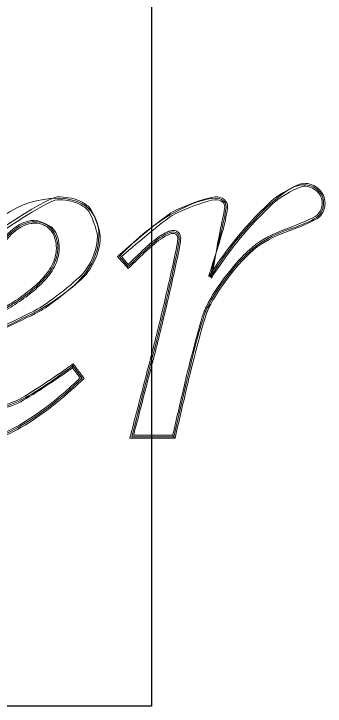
# Model space of a CAD drawing. Header units: inches. Extents: x 339 to 1068, y -638 to -160.
# Drawn here: x 960.7 to 1068.1, y -638 to -399 of the extents above; entities that cross this region are included whole.
import ezdxf

# ---------------------------------------------------------------- set-up
doc = ezdxf.new("R2010")
doc.units = ezdxf.units.IN
doc.header["$MEASUREMENT"] = 0
doc.layers.add('Capa 1', color=7, linetype='Continuous')
picture_1 = doc.add_image_def('image1.png', size_in_pixel=(700, 500))

# ---------------------------------------------------------------- blocks, each defined once
blk = doc.blocks.new('block 2')
at = {"layer": 'Capa 1'}
image = blk.add_image(picture_1, insert=(339, -638), size_in_units=(669.2, 478), dxfattribs=at)
blk = doc.blocks.new('block 18')
at = {"layer": 'Capa 1', "lineweight": 0}
blk.add_open_spline([(981.16, -519.79), (981.16, -519.79), (981.16, -519.79), (981.16, -519.79), (981.53, -520.28), (981.9, -520.77), (982.26, -521.26), (982.53, -521.62), (982.8, -521.98), (983.07, -522.33), (983.34, -522.69), (983.6, -523.05), (983.87, -523.41), (984.23, -523.88), (984.58, -524.36), (984.94, -524.83), (984.95, -524.84), (984.95, -524.85), (984.94, -524.86), (984.1, -525.64), (983.26, -526.42), (982.42, -527.2), (981.69, -527.89), (980.93, -528.54), (980.19, -529.21), (978.7, -530.55), (977.15, -531.83), (975.61, -533.11), (972.5, -535.64), (969.26, -538.01), (965.86, -540.16), (962.47, -542.3), (958.9, -544.21), (955.13, -545.65), (951.36, -547.1), (947.34, -547.98), (943.27, -548.04), (943.26, -548.04), (943.26, -548.04), (943.25, -548.04), (942.74, -548.03), (942.23, -548.02), (941.71, -547.98), (941.2, -547.93), (940.69, -547.87), (940.18, -547.78), (939.16, -547.61), (938.16, -547.33), (937.19, -546.93), (936.23, -546.53), (935.32, -546), (934.49, -545.37), (933.66, -544.73), (932.92, -543.98), (932.28, -543.17), (932.28, -543.16), (932.27, -543.15), (932.27, -543.15), (932.07, -542.87), (931.85, -542.6), (931.68, -542.31), (931.49, -542.03), (931.31, -541.74), (931.15, -541.44), (930.82, -540.84), (930.55, -540.22), (930.29, -539.6), (929.8, -538.35), (929.45, -537.05), (929.19, -535.74), (928.93, -534.43), (928.76, -533.11), (928.66, -531.79), (928.56, -530.47), (928.51, -529.14), (928.51, -527.82), (928.51, -527.82), (928.51, -527.81), (928.51, -527.8), (928.51, -524.11), (928.81, -520.41), (929.4, -516.76), (929.98, -513.11), (930.85, -509.51), (931.97, -505.99), (933.09, -502.47), (934.45, -499.03), (936.02, -495.69), (937.58, -492.35), (939.35, -489.1), (941.27, -485.96), (941.28, -485.95), (941.28, -485.95), (941.28, -485.94), (945.08, -479.76), (972.11, -462.18), (975.78, -462.18), (975.79, -462.18), (975.8, -462.18), (975.8, -462.18), (978.34, -462.19), (980.94, -462.51), (983.34, -463.56), (984.57, -464.1), (985.73, -464.84), (986.72, -465.78), (986.73, -465.78), (986.73, -465.79), (986.74, -465.79), (988.06, -467.04), (990.54, -473.87), (990.54, -475.66), (990.54, -475.67), (990.54, -475.67), (990.54, -475.68), (990.56, -480.32), (988.71, -484.77), (986.06, -488.45), (986.05, -488.46), (986.05, -488.46), (986.05, -488.47), (984, -491.28), (973.12, -499.65), (970.18, -501.39), (970.17, -501.39), (970.17, -501.39), (970.16, -501.4), (966.21, -503.59), (948.11, -512.03), (946.16, -512.92), (946.16, -512.92), (946.16, -512.92), (946.16, -512.92), (946.11, -513.25), (945.33, -520.97), (945.33, -522.63), (945.33, -522.64), (945.33, -522.65), (945.33, -522.65), (945.34, -524.99), (945.49, -527.36), (946.17, -529.54), (946.46, -530.43), (946.86, -531.28), (947.41, -531.99), (947.42, -531.99), (947.42, -532), (947.42, -532), (948.12, -532.87), (952.26, -534.54), (953.41, -534.54), (953.42, -534.54), (953.43, -534.54), (953.43, -534.54), (956.38, -534.53), (959.29, -533.61), (961.99, -532.34), (962, -532.34), (962, -532.34), (962.01, -532.34), (965.09, -530.86), (976.58, -523.18), (979.36, -521.13), (979.96, -520.68), (980.56, -520.24), (981.16, -519.79), (981.16, -519.79), (981.16, -519.79), (981.16, -519.79), (981.09, -520.26), (981.06, -520.49), (981.06, -520.49), (981.06, -520.49), (981.02, -520.72), (980.96, -521.19), (980.96, -521.19), (980.96, -521.19), (980.96, -521.19), (980.96, -521.19), (980.19, -521.76), (979.96, -521.93), (977.17, -523.99), (965.6, -531.72), (962.43, -533.24), (962.43, -533.24), (962.42, -533.25), (962.41, -533.25), (959.63, -534.55), (956.6, -535.52), (953.43, -535.54), (953.43, -535.54), (953.42, -535.54), (953.41, -535.54), (952.17, -535.53), (947.44, -533.63), (946.65, -532.63), (946.64, -532.62), (946.64, -532.62), (946.63, -532.61), (945.97, -531.77), (945.54, -530.82), (945.22, -529.85), (944.49, -527.48), (944.35, -525.05), (944.33, -522.65), (944.33, -522.65), (944.33, -522.64), (944.33, -522.63), (944.33, -520.94), (945.17, -512.77), (945.25, -512.27), (945.25, -512.26), (945.25, -512.24), (945.26, -512.23), (947.38, -511.27), (965.79, -502.68), (969.66, -500.53), (969.67, -500.53), (969.67, -500.52), (969.68, -500.52), (972.59, -498.81), (983.28, -490.58), (985.23, -487.88), (985.24, -487.88), (985.24, -487.87), (985.24, -487.87), (987.81, -484.3), (989.56, -480.07), (989.54, -475.68), (989.54, -475.67), (989.54, -475.67), (989.54, -475.66), (989.54, -473.96), (987.26, -467.67), (986.05, -466.52), (986.04, -466.51), (986.04, -466.51), (986.03, -466.5), (985.13, -465.65), (984.08, -464.98), (982.93, -464.47), (980.72, -463.51), (978.25, -463.18), (975.8, -463.18), (975.8, -463.18), (975.79, -463.18), (975.78, -463.18), (972.22, -463.18), (945.89, -480.35), (942.14, -486.46), (942.13, -486.47), (942.13, -486.47), (942.13, -486.48), (940.22, -489.6), (938.47, -492.81), (936.92, -496.11), (935.38, -499.42), (934.03, -502.82), (932.92, -506.29), (931.82, -509.77), (930.96, -513.32), (930.39, -516.92), (929.81, -520.52), (929.51, -524.16), (929.51, -527.8), (929.51, -527.81), (929.51, -527.82), (929.51, -527.82), (929.51, -529.12), (929.56, -530.42), (929.66, -531.71), (929.76, -533), (929.92, -534.28), (930.17, -535.55), (930.42, -536.81), (930.76, -538.05), (931.22, -539.23), (931.47, -539.82), (931.72, -540.41), (932.03, -540.95), (932.18, -541.23), (932.34, -541.5), (932.52, -541.77), (932.68, -542.04), (932.88, -542.28), (933.06, -542.53), (933.06, -542.54), (933.06, -542.54), (933.07, -542.55), (933.66, -543.31), (934.34, -543.99), (935.1, -544.57), (935.86, -545.15), (936.69, -545.63), (937.58, -546), (938.46, -546.37), (939.4, -546.63), (940.35, -546.8), (940.83, -546.88), (941.31, -546.94), (941.79, -546.98), (942.28, -547.02), (942.76, -547.03), (943.25, -547.04), (943.26, -547.04), (943.26, -547.04), (943.27, -547.04), (947.19, -546.98), (951.09, -546.13), (954.77, -544.71), (958.46, -543.3), (961.98, -541.43), (965.33, -539.31), (968.68, -537.19), (971.9, -534.84), (974.98, -532.33), (976.51, -531.06), (978.05, -529.8), (979.52, -528.46), (980.27, -527.8), (981.02, -527.15), (981.74, -526.46), (982.36, -525.88), (982.99, -525.3), (983.61, -524.73), (983.61, -524.73), (983.61, -524.73), (983.61, -524.73), (983.43, -524.49), (983.25, -524.25), (983.07, -524.01), (982.8, -523.65), (982.54, -523.29), (982.27, -522.93), (982, -522.58), (981.73, -522.22), (981.46, -521.86), (981.29, -521.64), (981.13, -521.41), (980.96, -521.19), (980.96, -521.19), (980.96, -521.19), (980.96, -521.19), (981.02, -520.72), (981.06, -520.49), (981.06, -520.49), (981.06, -520.49), (981.09, -520.26), (981.16, -519.79)], degree=3, knots=[0, 0, 0, 0, 1, 1, 1, 2, 2, 2, 3, 3, 3, 4, 4, 4, 5, 5, 5, 6, 6, 6, 7, 7, 7, 8, 8, 8, 9, 9, 9, 10, 10, 10, 11, 11, 11, 12, 12, 12, 13, 13, 13, 14, 14, 14, 15, 15, 15, 16, 16, 16, 17, 17, 17, 18, 18, 18, 19, 19, 19, 20, 20, 20, 21, 21, 21, 22, 22, 22, 23, 23, 23, 24, 24, 24, 25, 25, 25, 26, 26, 26, 27, 27, 27, 28, 28, 28, 29, 29, 29, 30, 30, 30, 31, 31, 31, 32, 32, 32, 33, 33, 33, 34, 34, 34, 35, 35, 35, 36, 36, 36, 37, 37, 37, 38, 38, 38, 39, 39, 39, 40, 40, 40, 41, 41, 41, 42, 42, 42, 43, 43, 43, 44, 44, 44, 45, 45, 45, 46, 46, 46, 47, 47, 47, 48, 48, 48, 49, 49, 49, 50, 50, 50, 51, 51, 51, 52, 52, 52, 53, 53, 53, 54, 54, 54, 55, 55, 55, 56, 56, 56, 57, 57, 57, 58, 58, 58, 59, 59, 59, 60, 60, 60, 61, 61, 61, 62, 62, 62, 63, 63, 63, 64, 64, 64, 65, 65, 65, 66, 66, 66, 67, 67, 67, 68, 68, 68, 69, 69, 69, 70, 70, 70, 71, 71, 71, 72, 72, 72, 73, 73, 73, 74, 74, 74, 75, 75, 75, 76, 76, 76, 77, 77, 77, 78, 78, 78, 79, 79, 79, 80, 80, 80, 81, 81, 81, 82, 82, 82, 83, 83, 83, 84, 84, 84, 85, 85, 85, 86, 86, 86, 87, 87, 87, 88, 88, 88, 89, 89, 89, 90, 90, 90, 91, 91, 91, 92, 92, 92, 93, 93, 93, 94, 94, 94, 95, 95, 95, 96, 96, 96, 97, 97, 97, 98, 98, 98, 99, 99, 99, 100, 100, 100, 101, 101, 101, 102, 102, 102, 103, 103, 103, 104, 104, 104, 105, 105, 105, 106, 106, 106, 107, 107, 107, 108, 108, 108, 109, 109, 109, 110, 110, 110, 111, 111, 111, 112, 112, 112, 113, 113, 113, 114, 114, 114, 115, 115, 115, 116, 116, 116, 116], dxfattribs=at)
blk = doc.blocks.new('block 19')
at = {"layer": 'Capa 1', "lineweight": 0}
blk.add_open_spline([(947.53, -505.48), (947.53, -505.48), (947.53, -505.48), (947.53, -505.48), (947.78, -505.37), (948.03, -505.25), (948.27, -505.14), (948.8, -504.89), (949.33, -504.64), (949.86, -504.39), (950.92, -503.89), (951.97, -503.37), (953.01, -502.83), (955.09, -501.75), (957.13, -500.62), (959.12, -499.39), (961.11, -498.17), (963.05, -496.86), (964.9, -495.44), (966.75, -494.03), (968.52, -492.5), (970.15, -490.85), (970.15, -490.84), (970.16, -490.84), (970.16, -490.83), (970.87, -490.08), (971.55, -489.28), (972.17, -488.45), (972.8, -487.62), (973.36, -486.75), (973.84, -485.83), (974.31, -484.92), (974.7, -483.97), (974.97, -482.98), (975.23, -482), (975.38, -480.98), (975.38, -479.97), (975.38, -479.96), (975.38, -479.95), (975.38, -479.95), (975.39, -477.64), (974.82, -475.3), (973.32, -473.61), (973.31, -473.6), (973.31, -473.6), (973.3, -473.59), (971.99, -472.05), (970.02, -471.25), (967.98, -471.28), (967.98, -471.28), (967.97, -471.28), (967.96, -471.28), (967.53, -471.28), (967.11, -471.32), (966.68, -471.37), (964.7, -471.66), (962.85, -472.62), (961.26, -473.9), (961.26, -473.9), (961.25, -473.91), (961.25, -473.91), (957.8, -476.65), (955.44, -480.57), (953.69, -484.64), (953.69, -484.64), (953.69, -484.65), (953.68, -484.65), (952.47, -487.57), (951.38, -490.53), (950.44, -493.55), (949.81, -495.57), (947.61, -505.09), (947.53, -505.48), (947.53, -505.48), (947.53, -505.48), (947.53, -505.48), (947.53, -505.48), (947.53, -505.48), (947.53, -505.48), (947.1, -506.05), (946.88, -506.33), (946.88, -506.33), (946.88, -506.33), (946.66, -506.61), (946.22, -507.18), (946.22, -507.18), (946.22, -507.18), (946.22, -507.18), (946.29, -506.81), (946.35, -506.45), (946.41, -506.08), (946.53, -505.43), (948.85, -495.29), (949.49, -493.25), (950.43, -490.2), (951.54, -487.21), (952.76, -484.26), (952.77, -484.26), (952.77, -484.25), (952.77, -484.25), (954.56, -480.09), (956.98, -476.03), (960.62, -473.13), (960.63, -473.13), (960.63, -473.12), (960.64, -473.12), (962.32, -471.77), (964.34, -470.7), (966.54, -470.38), (967.01, -470.32), (967.49, -470.28), (967.96, -470.28), (967.97, -470.28), (967.98, -470.28), (967.98, -470.28), (969.1, -470.28), (973.31, -472.08), (974.05, -472.93), (974.06, -472.94), (974.06, -472.94), (974.07, -472.95), (975.79, -474.88), (976.39, -477.51), (976.38, -479.95), (976.38, -479.95), (976.38, -479.96), (976.38, -479.97), (976.38, -481.08), (976.22, -482.18), (975.93, -483.24), (975.64, -484.31), (975.23, -485.33), (974.72, -486.3), (974.22, -487.27), (973.62, -488.18), (972.98, -489.05), (972.33, -489.92), (971.62, -490.74), (970.88, -491.53), (970.88, -491.53), (970.87, -491.54), (970.87, -491.54), (969.19, -493.25), (967.4, -494.8), (965.51, -496.24), (963.63, -497.68), (961.66, -499.01), (959.65, -500.24), (957.63, -501.48), (955.56, -502.63), (953.47, -503.72), (952.42, -504.26), (951.36, -504.78), (950.29, -505.29), (949.76, -505.55), (949.23, -505.8), (948.69, -506.05), (947.87, -506.43), (947.05, -506.8), (946.22, -507.18), (946.22, -507.18), (946.22, -507.18), (946.22, -507.18), (946.66, -506.61), (946.88, -506.33), (946.88, -506.33), (946.88, -506.33), (947.1, -506.05), (947.53, -505.48)], degree=3, knots=[0, 0, 0, 0, 1, 1, 1, 2, 2, 2, 3, 3, 3, 4, 4, 4, 5, 5, 5, 6, 6, 6, 7, 7, 7, 8, 8, 8, 9, 9, 9, 10, 10, 10, 11, 11, 11, 12, 12, 12, 13, 13, 13, 14, 14, 14, 15, 15, 15, 16, 16, 16, 17, 17, 17, 18, 18, 18, 19, 19, 19, 20, 20, 20, 21, 21, 21, 22, 22, 22, 23, 23, 23, 24, 24, 24, 25, 25, 25, 26, 26, 26, 27, 27, 27, 28, 28, 28, 29, 29, 29, 30, 30, 30, 31, 31, 31, 32, 32, 32, 33, 33, 33, 34, 34, 34, 35, 35, 35, 36, 36, 36, 37, 37, 37, 38, 38, 38, 39, 39, 39, 40, 40, 40, 41, 41, 41, 42, 42, 42, 43, 43, 43, 44, 44, 44, 45, 45, 45, 46, 46, 46, 47, 47, 47, 48, 48, 48, 49, 49, 49, 50, 50, 50, 51, 51, 51, 52, 52, 52, 53, 53, 53, 54, 54, 54, 55, 55, 55, 56, 56, 56, 56], dxfattribs=at)
blk = doc.blocks.new('block 17')
at = {"layer": 'Capa 1'}
for name in ['block 18', 'block 19']:
    blk.add_blockref(name, (0, 0), dxfattribs=at)
blk = doc.blocks.new('block 16')
at = {"layer": 'Capa 1', "lineweight": 0}
for points, knots in [([(981.06, -520.49), (981.06, -520.49), (984.28, -524.79), (984.28, -524.79), (968.33, -539.96), (954.66, -547.54), (943.27, -547.54), (938.64, -547.54), (935.11, -545.98), (932.67, -542.85), (930.23, -539.73), (929.01, -534.71), (929.01, -527.81), (929.01, -513.88), (933.24, -500.01), (941.7, -486.21), (951.21, -470.52), (962.57, -462.68), (975.79, -462.68), (980.41, -462.68), (983.94, -463.83), (986.38, -466.14), (988.82, -468.45), (990.04, -471.63), (990.04, -475.66), (990.04, -479.9), (988.58, -484.06), (985.65, -488.16), (982.72, -492.27), (977.48, -496.53), (969.93, -500.96), (966.15, -503.11), (958.08, -506.98), (945.71, -512.58), (945.12, -516.09), (944.83, -519.45), (944.83, -522.64), (944.83, -527.26), (945.56, -530.48), (947.03, -532.3), (948.49, -534.13), (950.62, -535.04), (953.42, -535.04), (956.09, -535.04), (959.02, -534.29), (962.21, -532.79), (966.51, -530.78), (972.79, -526.67), (981.06, -520.49)], [0, 0, 0, 0, 1, 1, 1, 2, 2, 2, 3, 3, 3, 4, 4, 4, 5, 5, 5, 6, 6, 6, 7, 7, 7, 8, 8, 8, 9, 9, 9, 10, 10, 10, 11, 11, 11, 12, 12, 12, 13, 13, 13, 14, 14, 14, 15, 15, 15, 16, 16, 16, 16]), ([(946.88, -506.33), (957.36, -501.64), (965.24, -496.6), (970.51, -491.19), (974.09, -487.42), (975.88, -483.67), (975.88, -479.96), (975.88, -477.16), (975.15, -474.93), (973.69, -473.27), (972.22, -471.61), (970.32, -470.78), (967.97, -470.78), (965.56, -470.78), (963.22, -471.69), (960.94, -473.52), (957.88, -475.92), (955.31, -479.57), (953.23, -484.45), (950.23, -491.62), (948.12, -498.91), (946.88, -506.33)], [0, 0, 0, 0, 1, 1, 1, 2, 2, 2, 3, 3, 3, 4, 4, 4, 5, 5, 5, 6, 6, 6, 7, 7, 7, 7])]:
    blk.add_open_spline(points, degree=3, knots=knots, dxfattribs=at)
at = {"layer": 'Capa 1'}
blk.add_blockref('block 17', (0, 0), dxfattribs=at)
blk = doc.blocks.new('block 21')
at = {"layer": 'Capa 1', "lineweight": 0}
blk.add_open_spline([(1016.32, -545.5), (1016.32, -545.5), (1016.32, -545.5), (1016.32, -545.5), (1015.88, -545.5), (1015.45, -545.5), (1015.01, -545.5), (1014.71, -545.5), (1014.41, -545.5), (1014.1, -545.5), (1013.5, -545.5), (1012.89, -545.5), (1012.29, -545.5), (1011.07, -545.5), (1009.86, -545.5), (1008.65, -545.5), (1007.44, -545.5), (1006.23, -545.5), (1005.01, -545.5), (1003.59, -545.5), (1002.16, -545.5), (1000.74, -545.5), (1000.74, -545.5), (1000.73, -545.48), (1000.73, -545.47), (1000.93, -544.72), (1001.12, -543.97), (1001.32, -543.22), (1001.46, -542.67), (1001.6, -542.13), (1001.74, -541.58), (1002.03, -540.49), (1002.31, -539.39), (1002.6, -538.3), (1003.17, -536.11), (1003.74, -533.92), (1004.31, -531.73), (1004.88, -529.55), (1005.45, -527.36), (1006.01, -525.17), (1006.58, -522.98), (1007.15, -520.79), (1007.72, -518.61), (1007.72, -518.6), (1007.73, -518.59), (1007.73, -518.59), (1007.92, -517.83), (1008.12, -517.06), (1008.31, -516.3), (1008.51, -515.54), (1008.7, -514.78), (1008.89, -514.02), (1009.27, -512.5), (1009.66, -510.97), (1010.04, -509.45), (1010.78, -506.39), (1011.52, -503.34), (1012.26, -500.29), (1012.97, -497.23), (1013.68, -494.17), (1014.39, -491.1), (1015.06, -488.04), (1015.74, -484.97), (1016.41, -481.9), (1016.41, -481.9), (1016.41, -481.89), (1016.41, -481.88), (1016.5, -481.44), (1016.59, -481), (1016.68, -480.56), (1016.76, -480.12), (1016.84, -479.67), (1016.93, -479.23), (1017, -478.79), (1017.07, -478.35), (1017.15, -477.91), (1017.21, -477.48), (1017.27, -477.02), (1017.28, -476.63), (1017.28, -476.63), (1017.28, -476.62), (1017.28, -476.62), (1017.28, -476.34), (1017.25, -476.08), (1017.19, -475.84), (1017.12, -475.61), (1017.02, -475.4), (1016.89, -475.24), (1016.76, -475.08), (1016.58, -474.97), (1016.36, -474.9), (1016.14, -474.83), (1015.89, -474.8), (1015.63, -474.8), (1015.62, -474.8), (1015.62, -474.8), (1015.61, -474.8), (1015.29, -474.8), (1014.92, -474.89), (1014.56, -475.02), (1014.2, -475.15), (1013.84, -475.31), (1013.49, -475.49), (1013.14, -475.67), (1012.79, -475.86), (1012.44, -476.07), (1012.09, -476.28), (1011.75, -476.49), (1011.41, -476.72), (1011.41, -476.72), (1011.4, -476.72), (1011.4, -476.73), (1010.41, -477.39), (1009.47, -478.18), (1008.55, -478.97), (1007.63, -479.77), (1006.72, -480.6), (1005.83, -481.43), (1004.94, -482.28), (1004.06, -483.13), (1003.17, -483.98), (1002.17, -484.96), (1001.17, -485.95), (1000.17, -486.94), (1000.16, -486.93), (1000.16, -486.92), (1000.15, -486.91), (998.93, -485.53), (997.71, -484.15), (996.5, -482.78), (996.51, -482.77), (996.52, -482.76), (996.53, -482.75), (996.97, -482.28), (1012.06, -469.2), (1015.63, -467.26), (1015.64, -467.26), (1015.64, -467.26), (1015.65, -467.25), (1017.9, -466.05), (1027.49, -462.22), (1030.17, -462.18), (1030.18, -462.18), (1030.19, -462.18), (1030.19, -462.18), (1031.22, -462.18), (1032.37, -462.39), (1033.26, -463.12), (1033.27, -463.12), (1033.28, -463.13), (1033.28, -463.13), (1034.01, -463.69), (1034.5, -464.67), (1034.47, -465.6), (1034.47, -465.61), (1034.47, -465.62), (1034.47, -465.62), (1034.41, -466.89), (1033.44, -471.37), (1033.18, -472.49), (1033.17, -472.5), (1033.17, -472.5), (1033.17, -472.51), (1032.46, -475.44), (1027.82, -489.6), (1028.02, -489.68), (1028.02, -489.67), (1028.03, -489.67), (1028.03, -489.66), (1030.05, -486.49), (1032.18, -483.4), (1034.43, -480.39), (1039.19, -474.08), (1044.51, -468.17), (1050.42, -462.91), (1050.43, -462.9), (1050.43, -462.9), (1050.44, -462.89), (1051.89, -461.61), (1058.64, -457.52), (1060.73, -457.49), (1060.74, -457.49), (1060.75, -457.49), (1060.75, -457.49), (1062.63, -457.46), (1064.61, -458.16), (1065.97, -459.53), (1065.97, -459.53), (1065.98, -459.54), (1065.98, -459.54), (1067.26, -460.74), (1068.12, -462.52), (1068.08, -464.32), (1068.08, -464.33), (1068.08, -464.34), (1068.08, -464.34), (1068.12, -466.13), (1067.34, -467.95), (1066.04, -469.17), (1066.04, -469.18), (1066.03, -469.18), (1066.03, -469.19), (1064.58, -470.47), (1058.01, -473.13), (1056.34, -473.69), (1056.34, -473.69), (1056.33, -473.69), (1056.32, -473.7), (1052.21, -475.1), (1048.19, -476.89), (1044.72, -479.47), (1044.72, -479.48), (1044.71, -479.48), (1044.71, -479.48), (1040.94, -482.37), (1037.8, -486.05), (1034.86, -489.83), (1034.86, -489.83), (1034.85, -489.84), (1034.85, -489.84), (1032.24, -493.26), (1029.77, -496.81), (1027.93, -500.66), (1027.73, -501.1), (1027.54, -501.53), (1027.35, -501.97), (1027.35, -501.97), (1027.35, -501.98), (1027.35, -501.99), (1025.86, -505.83), (1021.76, -522.08), (1020.82, -526.16), (1020.82, -526.16), (1020.81, -526.17), (1020.81, -526.18), (1019.49, -531.87), (1018.17, -537.55), (1016.84, -543.24), (1016.67, -544), (1016.49, -544.75), (1016.32, -545.5), (1016.32, -545.5), (1016.32, -545.5), (1016.32, -545.5), (1016.05, -545.17), (1015.92, -545), (1015.92, -545), (1015.92, -545), (1015.79, -544.83), (1015.52, -544.5), (1015.52, -544.5), (1015.52, -544.5), (1015.52, -544.5), (1015.64, -544.01), (1015.75, -543.51), (1015.87, -543.02), (1017.19, -537.33), (1018.52, -531.64), (1019.84, -525.95), (1019.84, -525.94), (1019.84, -525.94), (1019.84, -525.93), (1020.79, -521.85), (1024.89, -505.58), (1026.42, -501.61), (1026.42, -501.6), (1026.43, -501.59), (1026.43, -501.59), (1026.62, -501.13), (1026.82, -500.68), (1027.03, -500.24), (1028.92, -496.27), (1031.42, -492.68), (1034.06, -489.23), (1034.06, -489.23), (1034.07, -489.22), (1034.07, -489.22), (1037.04, -485.4), (1040.21, -481.68), (1044.11, -478.69), (1044.11, -478.68), (1044.12, -478.68), (1044.12, -478.67), (1047.72, -475.99), (1051.83, -474.18), (1056.01, -472.75), (1056.01, -472.75), (1056.02, -472.74), (1056.02, -472.74), (1057.68, -472.19), (1064.15, -469.53), (1065.33, -468.47), (1065.33, -468.47), (1065.34, -468.46), (1065.34, -468.46), (1066.47, -467.38), (1067.1, -465.9), (1067.08, -464.34), (1067.08, -464.34), (1067.08, -464.33), (1067.08, -464.32), (1067.1, -462.78), (1066.41, -461.33), (1065.28, -460.26), (1065.28, -460.26), (1065.28, -460.25), (1065.27, -460.25), (1064.09, -459.06), (1062.44, -458.47), (1060.75, -458.49), (1060.74, -458.49), (1060.74, -458.49), (1060.73, -458.49), (1058.96, -458.51), (1052.52, -462.39), (1051.1, -463.64), (1051.1, -463.64), (1051.09, -463.65), (1051.09, -463.65), (1045.23, -468.87), (1039.96, -474.73), (1035.23, -480.99), (1033, -483.97), (1030.88, -487.05), (1028.88, -490.2), (1028.87, -490.2), (1028.87, -490.21), (1028.86, -490.21), (1029.06, -490.3), (1031.49, -475.2), (1032.2, -472.28), (1032.2, -472.27), (1032.2, -472.26), (1032.2, -472.26), (1032.46, -471.15), (1033.42, -466.65), (1033.47, -465.62), (1033.47, -465.61), (1033.47, -465.61), (1033.47, -465.6), (1033.48, -464.93), (1033.19, -464.34), (1032.65, -463.91), (1032.64, -463.9), (1032.64, -463.9), (1032.64, -463.89), (1031.99, -463.37), (1031.1, -463.18), (1030.19, -463.18), (1030.18, -463.18), (1030.18, -463.18), (1030.17, -463.18), (1027.74, -463.21), (1018.35, -466.94), (1016.12, -468.13), (1016.12, -468.14), (1016.11, -468.14), (1016.11, -468.14), (1012.61, -470.04), (998.09, -482.55), (997.85, -482.8), (997.85, -482.8), (997.85, -482.8), (997.85, -482.8), (998.64, -483.7), (999.43, -484.59), (1000.22, -485.48), (1000.22, -485.48), (1000.22, -485.48), (1000.22, -485.48), (1000.97, -484.74), (1001.72, -484), (1002.47, -483.26), (1003.36, -482.41), (1004.26, -481.56), (1005.15, -480.7), (1006.05, -479.86), (1006.96, -479.03), (1007.9, -478.22), (1008.84, -477.41), (1009.78, -476.61), (1010.84, -475.89), (1010.85, -475.89), (1010.85, -475.89), (1010.86, -475.88), (1011.21, -475.65), (1011.56, -475.43), (1011.93, -475.21), (1012.29, -474.99), (1012.66, -474.79), (1013.04, -474.59), (1013.42, -474.4), (1013.82, -474.22), (1014.23, -474.08), (1014.65, -473.93), (1015.09, -473.81), (1015.6, -473.8), (1015.61, -473.8), (1015.62, -473.8), (1015.62, -473.8), (1015.96, -473.8), (1016.32, -473.84), (1016.68, -473.95), (1017.03, -474.07), (1017.39, -474.28), (1017.64, -474.59), (1017.9, -474.89), (1018.06, -475.24), (1018.15, -475.59), (1018.24, -475.94), (1018.27, -476.28), (1018.28, -476.61), (1018.28, -476.62), (1018.28, -476.62), (1018.28, -476.63), (1018.27, -477.15), (1018.2, -477.59), (1018.14, -478.05), (1018.06, -478.51), (1017.99, -478.96), (1017.91, -479.41), (1017.83, -479.86), (1017.74, -480.3), (1017.66, -480.75), (1017.57, -481.19), (1017.48, -481.64), (1017.39, -482.09), (1017.39, -482.09), (1017.39, -482.1), (1017.39, -482.11), (1016.71, -485.18), (1016.04, -488.25), (1015.36, -491.33), (1014.65, -494.39), (1013.94, -497.45), (1013.23, -500.52), (1012.49, -503.57), (1011.75, -506.63), (1011.01, -509.69), (1010.63, -511.21), (1010.24, -512.74), (1009.86, -514.26), (1009.67, -515.03), (1009.48, -515.79), (1009.28, -516.55), (1009.09, -517.31), (1008.89, -518.07), (1008.7, -518.84), (1008.69, -518.84), (1008.69, -518.85), (1008.69, -518.86), (1008.12, -521.04), (1007.55, -523.23), (1006.98, -525.42), (1006.41, -527.61), (1005.84, -529.8), (1005.27, -531.98), (1004.71, -534.17), (1004.14, -536.36), (1003.57, -538.55), (1003.28, -539.64), (1003, -540.74), (1002.71, -541.83), (1002.57, -542.38), (1002.43, -542.92), (1002.29, -543.47), (1002.2, -543.81), (1002.11, -544.16), (1002.02, -544.5), (1002.02, -544.5), (1002.02, -544.5), (1002.02, -544.5), (1003.02, -544.5), (1004.02, -544.5), (1005.01, -544.5), (1006.23, -544.5), (1007.44, -544.5), (1008.65, -544.5), (1009.86, -544.5), (1011.07, -544.5), (1012.29, -544.5), (1012.89, -544.5), (1013.5, -544.5), (1014.1, -544.5), (1014.41, -544.5), (1014.71, -544.5), (1015.01, -544.5), (1015.18, -544.5), (1015.35, -544.5), (1015.52, -544.5), (1015.52, -544.5), (1015.52, -544.5), (1015.52, -544.5), (1015.79, -544.83), (1015.92, -545), (1015.92, -545), (1015.92, -545), (1016.05, -545.17), (1016.32, -545.5)], degree=3, knots=[0, 0, 0, 0, 1, 1, 1, 2, 2, 2, 3, 3, 3, 4, 4, 4, 5, 5, 5, 6, 6, 6, 7, 7, 7, 8, 8, 8, 9, 9, 9, 10, 10, 10, 11, 11, 11, 12, 12, 12, 13, 13, 13, 14, 14, 14, 15, 15, 15, 16, 16, 16, 17, 17, 17, 18, 18, 18, 19, 19, 19, 20, 20, 20, 21, 21, 21, 22, 22, 22, 23, 23, 23, 24, 24, 24, 25, 25, 25, 26, 26, 26, 27, 27, 27, 28, 28, 28, 29, 29, 29, 30, 30, 30, 31, 31, 31, 32, 32, 32, 33, 33, 33, 34, 34, 34, 35, 35, 35, 36, 36, 36, 37, 37, 37, 38, 38, 38, 39, 39, 39, 40, 40, 40, 41, 41, 41, 42, 42, 42, 43, 43, 43, 44, 44, 44, 45, 45, 45, 46, 46, 46, 47, 47, 47, 48, 48, 48, 49, 49, 49, 50, 50, 50, 51, 51, 51, 52, 52, 52, 53, 53, 53, 54, 54, 54, 55, 55, 55, 56, 56, 56, 57, 57, 57, 58, 58, 58, 59, 59, 59, 60, 60, 60, 61, 61, 61, 62, 62, 62, 63, 63, 63, 64, 64, 64, 65, 65, 65, 66, 66, 66, 67, 67, 67, 68, 68, 68, 69, 69, 69, 70, 70, 70, 71, 71, 71, 72, 72, 72, 73, 73, 73, 74, 74, 74, 75, 75, 75, 76, 76, 76, 77, 77, 77, 78, 78, 78, 79, 79, 79, 80, 80, 80, 81, 81, 81, 82, 82, 82, 83, 83, 83, 84, 84, 84, 85, 85, 85, 86, 86, 86, 87, 87, 87, 88, 88, 88, 89, 89, 89, 90, 90, 90, 91, 91, 91, 92, 92, 92, 93, 93, 93, 94, 94, 94, 95, 95, 95, 96, 96, 96, 97, 97, 97, 98, 98, 98, 99, 99, 99, 100, 100, 100, 101, 101, 101, 102, 102, 102, 103, 103, 103, 104, 104, 104, 105, 105, 105, 106, 106, 106, 107, 107, 107, 108, 108, 108, 109, 109, 109, 110, 110, 110, 111, 111, 111, 112, 112, 112, 113, 113, 113, 114, 114, 114, 115, 115, 115, 116, 116, 116, 117, 117, 117, 118, 118, 118, 119, 119, 119, 120, 120, 120, 121, 121, 121, 122, 122, 122, 123, 123, 123, 124, 124, 124, 125, 125, 125, 126, 126, 126, 127, 127, 127, 128, 128, 128, 129, 129, 129, 130, 130, 130, 131, 131, 131, 132, 132, 132, 133, 133, 133, 134, 134, 134, 135, 135, 135, 136, 136, 136, 137, 137, 137, 138, 138, 138, 139, 139, 139, 140, 140, 140, 141, 141, 141, 142, 142, 142, 143, 143, 143, 144, 144, 144, 145, 145, 145, 146, 146, 146, 147, 147, 147, 148, 148, 148, 149, 149, 149, 150, 150, 150, 151, 151, 151, 152, 152, 152, 153, 153, 153, 154, 154, 154, 155, 155, 155, 156, 156, 156, 157, 157, 157, 158, 158, 158, 159, 159, 159, 160, 160, 160, 161, 161, 161, 162, 162, 162, 163, 163, 163, 164, 164, 164, 165, 165, 165, 166, 166, 166, 166], dxfattribs=at)
blk = doc.blocks.new('block 20')
at = {"layer": 'Capa 1', "lineweight": 0}
blk.add_open_spline([(1015.92, -545), (1015.92, -545), (1001.37, -545), (1001.37, -545), (1001.37, -545), (1008.21, -518.73), (1008.21, -518.73), (1011.53, -505.84), (1014.42, -493.6), (1016.9, -482.01), (1017.48, -479.15), (1017.78, -477.36), (1017.78, -476.64), (1017.78, -475.08), (1017.06, -474.3), (1015.63, -474.3), (1014.65, -474.3), (1013.15, -474.96), (1011.14, -476.3), (1009.12, -477.63), (1005.47, -480.94), (1000.2, -486.21), (1000.2, -486.21), (997.17, -482.79), (997.17, -482.79), (1003.42, -476.09), (1009.65, -471.06), (1015.87, -467.71), (1022.08, -464.35), (1026.85, -462.68), (1030.17, -462.68), (1031.34, -462.68), (1032.27, -462.95), (1032.95, -463.51), (1033.63, -464.06), (1033.97, -464.76), (1033.97, -465.61), (1033.97, -466.46), (1033.55, -468.71), (1032.69, -472.38), (1032.69, -472.38), (1028.44, -489.95), (1028.44, -489.95), (1035.03, -479.55), (1042.47, -470.67), (1050.75, -463.28), (1054.73, -459.75), (1058.06, -457.99), (1060.73, -457.99), (1062.69, -457.99), (1064.32, -458.62), (1065.62, -459.89), (1066.93, -461.16), (1067.58, -462.64), (1067.58, -464.34), (1067.58, -466.09), (1066.95, -467.59), (1065.68, -468.83), (1064.41, -470.07), (1061.24, -471.53), (1056.17, -473.22), (1051.35, -474.85), (1047.43, -476.81), (1044.41, -479.08), (1041.38, -481.37), (1038.06, -484.85), (1034.45, -489.54), (1030.84, -494.23), (1028.32, -498.31), (1026.88, -501.79), (1025.45, -505.28), (1023.26, -513.37), (1020.33, -526.06), (1020.33, -526.06), (1015.92, -545), (1015.92, -545)], degree=3, knots=[0, 0, 0, 0, 1, 1, 1, 2, 2, 2, 3, 3, 3, 4, 4, 4, 5, 5, 5, 6, 6, 6, 7, 7, 7, 8, 8, 8, 9, 9, 9, 10, 10, 10, 11, 11, 11, 12, 12, 12, 13, 13, 13, 14, 14, 14, 15, 15, 15, 16, 16, 16, 17, 17, 17, 18, 18, 18, 19, 19, 19, 20, 20, 20, 21, 21, 21, 22, 22, 22, 23, 23, 23, 24, 24, 24, 25, 25, 25, 25], dxfattribs=at)
at = {"layer": 'Capa 1'}
blk.add_blockref('block 21', (0, 0), dxfattribs=at)
blk = doc.blocks.new('block 3')
at = {"layer": 'Capa 1'}
for name in ['block 20', 'block 16']:
    blk.add_blockref(name, (0, 0), dxfattribs=at)

msp = doc.modelspace()

# ---------------------------------------------------------------- block references
at = {"layer": 'Capa 1'}
for name in ['block 2', 'block 3']:
    msp.add_blockref(name, (0, 0), dxfattribs=at)

doc.saveas('drawing.dxf')
